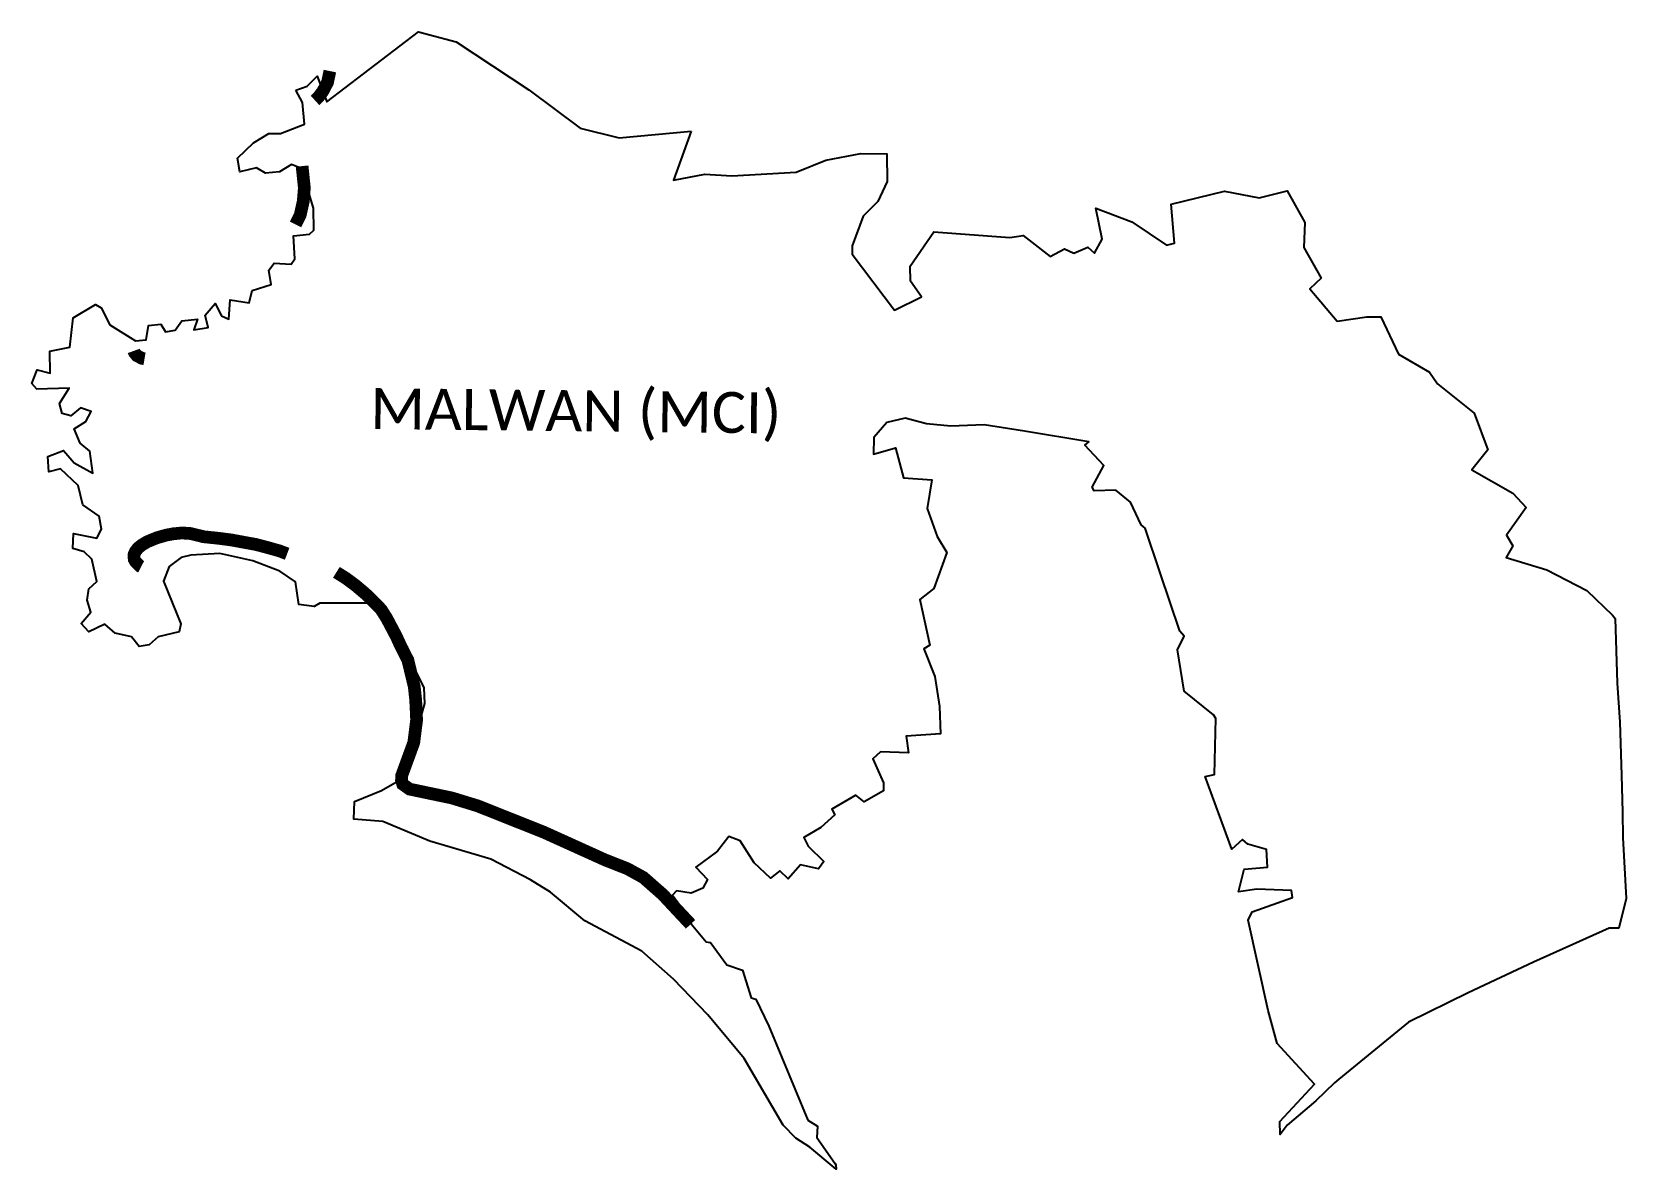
# Model space of a CAD drawing. Header units: metres. Extents: x 334693 to 340967, y 1773231 to 1777706.
import ezdxf

# ---------------------------------------------------------------- set-up
doc = ezdxf.new("R2010")
doc.units = ezdxf.units.M
for name, color, linetype in [('UNPROTECTED', 130, 'Continuous'), ('UNPROTECTED DUE TO CREEK', 150, 'Continuous'), ('village', 3, 'Continuous'), ('VILLAGE NAME', 250, 'Continuous')]:
    doc.layers.add(name, color=color, linetype=linetype)

msp = doc.modelspace()

# ---------------------------------------------------------------- linework, layer by layer
at = {"color": 3}
for points in [[(335731.6, 1777476.9), (335776.9, 1777491.8), (335816.5, 1777531.2), (335854.5, 1777430), (336214.7, 1777705.8), (336362.9, 1777666.1), (336506, 1777572.2), (336649.1, 1777478.2), (336851.4, 1777326.8), (337004, 1777288.3)], [(337288, 1777314.6), (337219, 1777122.7), (337341.5, 1777145.9), (337447.8, 1777138.9), (337701.4, 1777154.2), (337818, 1777201), (337956.1, 1777227.5), (338057.8, 1777225.5), (338058.7, 1777117.4), (338022.5, 1777038.6), (337964.3, 1776980.3), (337921.7, 1776863.5), (337921.5, 1776830.8), (338088.2, 1776610.2), (338194.3, 1776663.6), (338150.6, 1776724.9), (338150.3, 1776783.9), (338242.3, 1776919.4), (338542, 1776896.5), (338594.1, 1776905), (338700.4, 1776821.5), (338757.4, 1776851.6), (338793.9, 1776834.7), (338848.5, 1776858.4), (338875.3, 1776835), (338905.7, 1776889.5), (338880, 1777012.5), (339022.1, 1776958.7), (339158.1, 1776866), (339190.4, 1776875), (339176.5, 1777027.9), (339387, 1777079.4), (339522.7, 1777053.2), (339633.8, 1777080.5), (339702.8, 1776955.5), (339699.3, 1776857.9), (339767.6, 1776736.4), (339722.9, 1776694.8), (339829.9, 1776567.4), (339946.4, 1776585), (340002.5, 1776584.6), (340071.6, 1776437.7), (340192.9, 1776367.1), (340225.2, 1776321.5), (340369.1, 1776205.8), (340422.6, 1776060.9), (340359.8, 1775982.4), (340521.6, 1775890.7), (340573.2, 1775834.8), (340495.9, 1775725.8), (340521.5, 1775683.3), (340495.6, 1775637.5), (340655.7, 1775588.6), (340812.5, 1775507.1), (340913.8, 1775410.6), (340923.7, 1775396.9), (340932.2, 1775142.5), (340942.5, 1774988.9), (340948.8, 1774781.6), (340953.3, 1774634.9), (340953.9, 1774536), (340967.2, 1774295.7), (340938.1, 1774178.4), (340900.4, 1774178.4), (340602.5, 1774044.9), (340345.9, 1773924), (340111.1, 1773809.5), (339837, 1773584.5), (339819.6, 1773570.3), (339745.5, 1773499.4), (339633.8, 1773404.2), (339605.6, 1773366.8), (339605, 1773417.7), (339740.5, 1773565.1), (339594.6, 1773725.1), (339558.8, 1773855.1), (339480, 1774210.6), (339496.2, 1774243.6), (339654.9, 1774299.6), (339651, 1774327.2), (339514.2, 1774332.8), (339442.2, 1774321.9), (339464.2, 1774411), (339556, 1774418.6), (339552.4, 1774489.1), (339478, 1774509.3), (339457.5, 1774527.2), (339416.2, 1774489.5), (339310.2, 1774775.2), (339346.8, 1774784), (339352.7, 1775003.6), (339343.6, 1775019), (339227.5, 1775111.4), (339201.3, 1775273.7), (339228.2, 1775328.4), (339210.8, 1775347.2), (339133, 1775577.8), (339074.1, 1775752.7), (339058.2, 1775766.6), (339017.2, 1775855.8), (338959.1, 1775902.9), (338874.3, 1775900.1), (338865.6, 1775914.6), (338911.7, 1775999.5), (338837, 1776079.6), (338852.4, 1776093.2), (338599.6, 1776134.1), (338441, 1776159.7), (338310.1, 1776154.5), (338213.5, 1776163.1), (338130.3, 1776185.3), (338058.4, 1776168.9), (338007, 1776109.7), (338005.9, 1776044.3), (338091.9, 1776069.1), (338124, 1775951.2), (338235.6, 1775942.9), (338217.2, 1775830.1), (338255.6, 1775720.1), (338294.6, 1775657.1), (338242.9, 1775516.1), (338187.7, 1775472.8), (338226.8, 1775292.7), (338203.9, 1775278.3), (338247, 1775169.3), (338264.8, 1775050.8), (338268.7, 1774943.7), (338134.3, 1774933.9), (338143.4, 1774868.5), (338033.5, 1774872.7), (338002.4, 1774845.3), (338044.6, 1774751.2), (338044.5, 1774718.9), (337968.5, 1774676), (337935.7, 1774702.9), (337841.4, 1774647.6), (337853.7, 1774625.5), (337798.3, 1774575.2), (337731.9, 1774535.3), (337747.9, 1774501.7), (337810.4, 1774440.8), (337788.8, 1774412.6), (337717.9, 1774428.3), (337669.2, 1774372.5), (337636.3, 1774404), (337600.1, 1774375.2), (337535.3, 1774435.9), (337480.4, 1774522.6), (337436.1, 1774539.5), (337391.9, 1774481.4), (337306.1, 1774418.3), (337352.4, 1774369.8), (337334.4, 1774336.4), (337288.5, 1774316.7), (337230.6, 1774325.7), (337213.9, 1774309.4), (337281.4, 1774219.3), (337288.3, 1774195.4), (337347.1, 1774124.5), (337361.5, 1774122.9), (337364.4, 1774122.6), (337427.8, 1774034), (337490.5, 1774013.6), (337524.2, 1773904.7), (337542.6, 1773899.1), (337592.9, 1773793.5), (337747.5, 1773423.2), (337785.6, 1773399.3), (337782.4, 1773355.3), (337852.8, 1773253.6), (337856.8, 1773247.8), (337859.1, 1773230.8), (337755.5, 1773317.8), (337699.5, 1773352.4), (337649.4, 1773403.6), (337496.2, 1773665.5), (337354.1, 1773837.7), (337218.6, 1773977.9), (337093.6, 1774088.3), (336869.4, 1774208.1), (336734.1, 1774320.4), (336655.1, 1774369.3), (336499.5, 1774450.4), (336259.5, 1774521.8), (336074.7, 1774598.2), (335961, 1774607.5), (335962.4, 1774677.7), (336069.4, 1774720.1), (336131.1, 1774755.8), (336173.7, 1774831.6), (336239.7, 1775062.5), (336237, 1775124.5), (336199.1, 1775202.6), (336171.5, 1775285), (336039.7, 1775458.3), (335827, 1775457.4), (335804.3, 1775444.8), (335744.4, 1775452.5), (335731.2, 1775541.1), (335668.8, 1775584), (335563.1, 1775624.2), (335432.9, 1775653.4), (335318.4, 1775647.3), (335280.7, 1775637.1), (335233.5, 1775601.6), (335211.7, 1775544), (335279, 1775376.7), (335273.7, 1775344.4), (335189.9, 1775325.5), (335155.2, 1775294.4), (335116.1, 1775287), (335084.9, 1775325.9), (335021.8, 1775339.3), (334980.9, 1775375.4), (334918.2, 1775345.4), (334887.1, 1775377.2), (334925.9, 1775422.4), (334911.4, 1775469.9), (334918, 1775514.7), (334948.5, 1775543), (334929.5, 1775631), (334899.8, 1775660.1), (334854.9, 1775672.3), (334857.1, 1775732.5), (334949.7, 1775713.8), (334967.6, 1775748.9), (334958.7, 1775800.7), (334893.9, 1775844.8), (334875, 1775920.2), (334805.7, 1775986.8), (334759.8, 1775975.1), (334756.3, 1776035.3), (334817.7, 1776058.3), (334860.1, 1776009.7), (334933.3, 1775969.8), (334921.3, 1776056.5), (334883.2, 1776086.9), (334860.3, 1776144), (334906.2, 1776172.5), (334926.8, 1776211.9), (334884.7, 1776226.9), (334847.2, 1776194.3), (334812.1, 1776203.8), (334802, 1776242.9), (334840.6, 1776303.4), (334713.3, 1776299.5), (334693.5, 1776321.7), (334713.9, 1776376.4), (334765.9, 1776363), (334763.7, 1776449.7), (334843.3, 1776464.5), (334856.2, 1776580.8), (334943.8, 1776633.4), (334966.4, 1776619.6), (335000.6, 1776552.8), (335100.6, 1776490.7), (335142.6, 1776493.9), (335151.8, 1776549.9), (335200.8, 1776556), (335219.2, 1776525.4), (335257, 1776531.4), (335283.2, 1776569.4), (335344.7, 1776575.6), (335331.1, 1776533.4), (335387, 1776542.4), (335375.4, 1776591.2), (335414.1, 1776636.4), (335439.7, 1776589.1), (335467.9, 1776575.3), (335474.2, 1776651), (335548.5, 1776639.1), (335560.7, 1776688.2), (335634.6, 1776711.3), (335625.7, 1776768.6), (335646.4, 1776795.3), (335713.6, 1776791.8), (335728.8, 1776812.9), (335722.4, 1776903.9), (335786.6, 1776909.4), (335802.8, 1776925.9), (335802.1, 1777012.7), (335755.1, 1777168.2), (335715.7, 1777184.4), (335668.5, 1777155), (335612.8, 1777150.4), (335577.5, 1777170.7), (335511.5, 1777155.6), (335502.7, 1777209.3), (335566.2, 1777269.7), (335625.8, 1777305.5), (335671.3, 1777305.5), (335765.9, 1777342.9), (335758.9, 1777427.5), (335731.6, 1777476.9)]]:
    msp.add_lwpolyline(points, dxfattribs=at)
at = {"layer": 'UNPROTECTED', "const_width": 50, "flags": 128}
for points in [[(335756.8, 1777177.6), (335758.3, 1777163.1), (335765.7, 1777091.7), (335761.3, 1777038.5), (335749.3, 1776984.6), (335730.8, 1776948.1)], [(335136.8, 1776419.4), (335127, 1776421.1), (335106.6, 1776431.6), (335096.8, 1776443.9), (335094.4, 1776450.5)], [(335891.8, 1775579.2), (335928.5, 1775556.3), (335967.3, 1775527.6), (336005.6, 1775495.2), (336033.6, 1775468.4), (336067.7, 1775433.1), (336089.6, 1775398.8), (336108.5, 1775363.1), (336128, 1775326.1), (336138.5, 1775303.2), (336146.3, 1775286.4), (336173, 1775234), (336198.3, 1775129.1), (336203.9, 1775076.1), (336207.5, 1774997.8), (336196.3, 1774909.3), (336162.7, 1774817.3), (336148.5, 1774778.6), (336148, 1774761), (336153, 1774745.2), (336179.7, 1774726.1), (336251.3, 1774711.1), (336345.5, 1774691.4), (336447.8, 1774660.1), (336707.4, 1774556.8), (336948.6, 1774447.7), (337036.8, 1774412.9), (337099.7, 1774378.4), (337175.9, 1774311.4), (337261.3, 1774220), (337285.5, 1774194.2)]]:
    msp.add_lwpolyline(points, dxfattribs=at)
at = {"layer": 'UNPROTECTED', "flags": 128}
msp.add_lwpolyline([(335123.4, 1775600.8, 50, 50, 0), (335119.1, 1775603, 50, 50, 0), (335114.2, 1775607.8, 50, 50, 0), (335107.7, 1775614.5, 50, 50, 0), (335101.2, 1775621.1, 50, 50, 0), (335096.5, 1775629.6, 50, 50, 0), (335095.3, 1775639, 50, 50, 0), (335095.9, 1775650.1, 50, 50, 0), (335100.6, 1775660.7, 50, 50, 0), (335111.1, 1775674.7, 50, 50, 0), (335126.3, 1775686.8, 50, 50, 0), (335148.2, 1775699.8, 50, 50, 0), (335185.3, 1775715, 50, 50, 0), (335222.1, 1775725.6, 50, 50, 0), (335250.5, 1775730.8, 50, 50, 0), (335279.7, 1775733.6, 50, 50, 0), (335312.9, 1775732.9, 50, 50, 0), (335346.3, 1775724.9, 50, 50, 0), (335359.8, 1775721.7, 50, 50, 0), (335367.4, 1775719.4, 50, 50, 0), (335400.6, 1775715.9, 50, 50, 0), (335429.3, 1775712.9, 50, 50, 0), (335479.8, 1775706.3, 50, 50, 0), (335525, 1775697.9, 50, 50, 0), (335574.7, 1775688.9, 50, 50, 0), (335619.1, 1775677.2, 50, 50, 0), (335668, 1775663.4, 50, 50, 0), (335698, 1775652, 0, 0, 0)], format="xyseb", dxfattribs=at)
at = {"layer": 'UNPROTECTED DUE TO CREEK', "const_width": 50, "flags": 128}
msp.add_lwpolyline([(335866.2, 1777551.6), (335857, 1777507.4), (335838.1, 1777471.5), (335820.5, 1777448.1), (335807.5, 1777436.3)], dxfattribs=at)
at = {"layer": 'village'}
msp.add_lwpolyline([(337004, 1777288.3), (337288, 1777314.6)], dxfattribs=at)

# ---------------------------------------------------------------- texts
at = {"layer": 'VILLAGE NAME', "insert": (336026.4, 1776304.3), "char_height": 161.109, "attachment_point": 1, "rotation": 359.37415}
msp.add_mtext_dynamic_manual_height_columns('{\\fCalibri|b0|i0|c0|p34;MALWAN (MCI)}', width=1896.868, gutter_width=805.5, heights=[0], dxfattribs=at)

doc.saveas('drawing.dxf')
